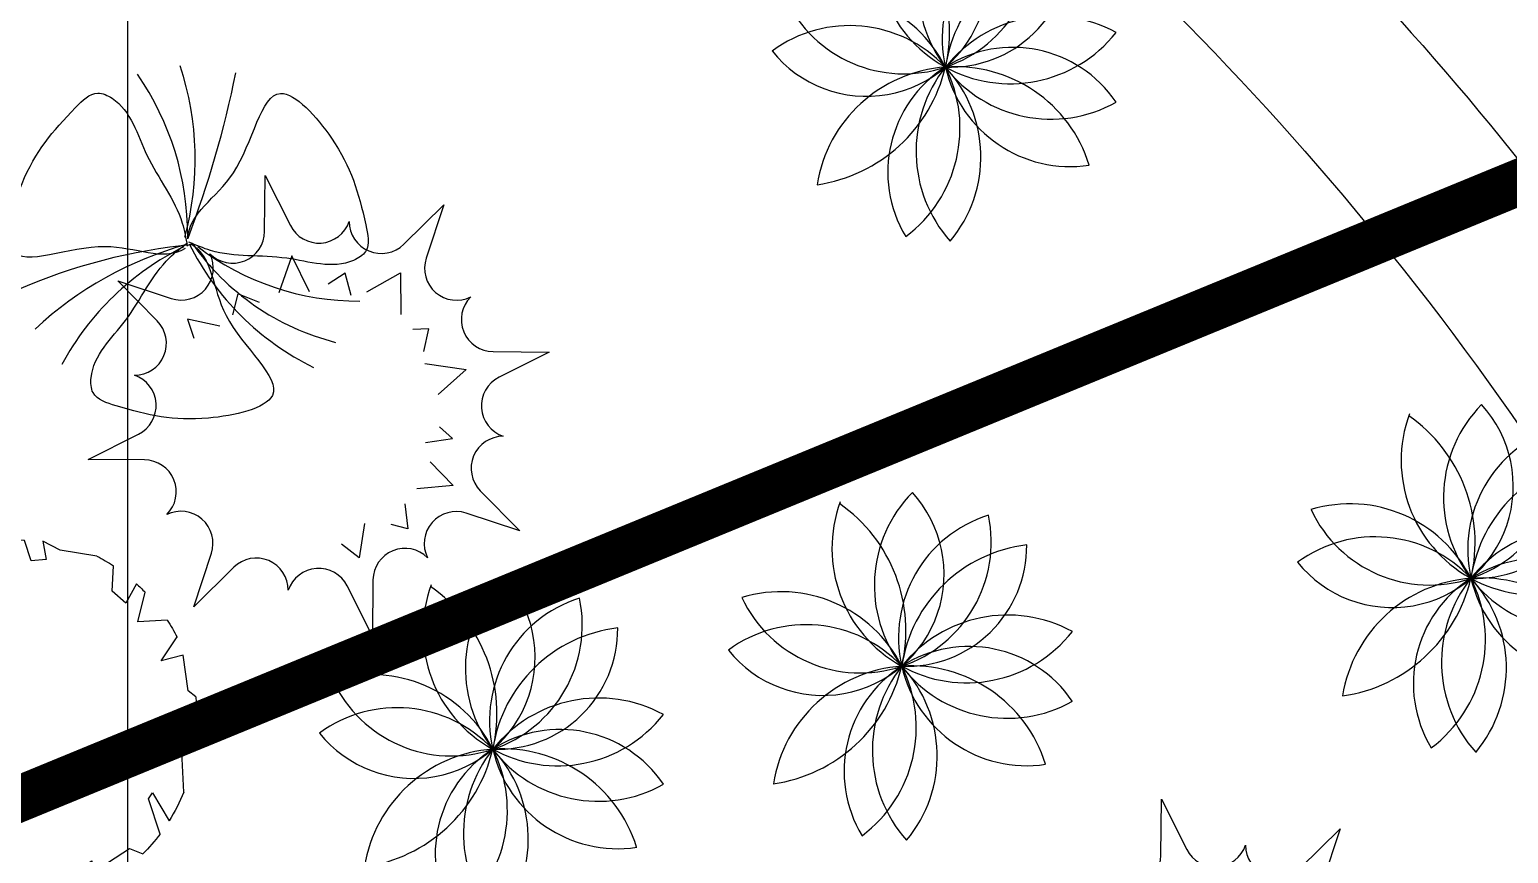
# Model space of a CAD drawing. Extents: x -809667 to 586099, y 3084146 to 3634412.
# Drawn here: x 381283.61 to 381289.22, y 3086185.77 to 3086188.89 of the extents above; entities that cross this region are included whole.
import ezdxf

# ---------------------------------------------------------------- set-up
doc = ezdxf.new("R2010")
doc.units = 0
doc.header["$LTSCALE"] = 0.5
doc.linetypes.add('CONTINOUS', pattern=[0])
doc.layers.get('0').update_dxf_attribs({"linetype": 'CONTINUOUS'})
for name, color, linetype in [('DIM-箱柜', 3, 'CONTINUOUS'), ('TREE', 3, 'CONTINUOUS'), ('WIRE-照明', 1, 'CONTINUOUS'), ('文字', 7, 'CONTINUOUS'), ('树', 3, 'CONTINUOUS')]:
    doc.layers.add(name, color=color, linetype=linetype)

# ---------------------------------------------------------------- blocks, each defined once
blk = doc.blocks.new('A$C46A015EA')
at = {"layer": '树', "color": 0, "linetype": 'Continuous'}
for centre, radius, start, end in [((1.328, 4.096), 1.969, 227.5644, 31.3305), ((0.798, 3.475), 1.995, 251.8163, 53.749), ((3.771, 4.188), 2.005, 153.4396, 313.5861), ((4.101, 3.626), 1.85, 126.1691, 303.0486), ((2.09, 4.411), 1.899, 199.3601, 10.491), ((4.644, 2.796), 2.077, 109.3184, 262.8778), ((0.796, 2.582), 1.783, 359.791, 92.4715), ((2.814, 4.682), 2.119, 188.6399, 263.6226), ((0.762, 1.899), 1.939, 297.0245, 103.8489), ((1.257, 1.36), 1.796, 310.7789, 134.4149), ((3.957, 1.204), 1.944, 51.9802, 218.2571), ((3.546, 0.815), 2.009, 38.8778, 198.6816), ((2.13, 0.326), 2.294, 10.2667, 147.1518)]:
    blk.add_arc(centre, radius, start, end, dxfattribs=at)
blk = doc.blocks.new('红枫')
at = {"color": 0}
blk.add_lwpolyline([(1297, -1371), (924, -1143, 0.665495), (552, -1412, 0.665495), (98, -1485), (-4, -1910), (-107, -1485, 0.665495), (-561, -1412, 0.665495), (-933, -1143), (-1306, -1371), (-1078, -998, 0.665495), (-1348, -625, 0.665495), (-1420, -172), (-1845, -69), (-1420, 34, 0.665495), (-1348, 487, 0.665495), (-1078, 859), (-1306, 1233), (-933, 1005, 0.665495), (-561, 1274, 0.665495), (-107, 1347), (-4, 1772), (98, 1347, 0.665495), (552, 1274, 0.665495), (924, 1005), (1297, 1233), (1069, 859, 0.665495), (1339, 487, 0.665495), (1411, 34), (1836, -69), (1411, -172, 0.665495), (1339, -625, 0.665495), (1069, -998)], format="xyb", close=True, dxfattribs=at)
blk.add_lwpolyline([(1297, -1371), (924, -1143, 0.665495), (552, -1412, 0.665495), (98, -1485), (-4, -1910), (-107, -1485, 0.665495), (-561, -1412, 0.665495), (-933, -1143), (-1306, -1371), (-1078, -998, 0.665495), (-1348, -625, 0.665495), (-1420, -172), (-1845, -69), (-1420, 34, 0.665495), (-1348, 487, 0.665495), (-1078, 859), (-1306, 1233), (-933, 1005, 0.665495), (-561, 1274, 0.665495), (-107, 1347), (-4, 1772), (98, 1347, 0.665495), (552, 1274, 0.665495), (924, 1005), (1297, 1233), (1069, 859, 0.665495), (1339, 487, 0.665495), (1411, 34), (1836, -69), (1411, -172, 0.665495), (1339, -625, 0.665495), (1069, -998)], format="xyb", close=True, dxfattribs=at)
for points in [[(-137, 808), (-20, 1111), (120, 855)], [(-231, 823), (-394, 901), (-417, 777)], [(462, 676), (478, 886), (369, 808)], [(618, 676), (836, 808), (797, 528)], [(-783, 497), (-869, 784), (-550, 714)], [(-783, 372), (-962, 364), (-908, 217)], [(891, 411), (1085, 388), (1023, 271)], [(-885, 61), (-1188, -9), (-931, -172)], [(968, 69), (1218, -32), (1085, -141)], [(-892, -336), (-994, -484), (-846, -561)], [(-783, -678), (-892, -911), (-737, -896)]]:
    blk.add_lwpolyline(points, dxfattribs=at)
blk = doc.blocks.new('白玉兰')
at = {"color": 0}
for centre, radius, start, end in [((-1261, 1665), 2054, 309.3934, 347.1655), ((-713, 1844), 1941, 291.8214, 332.6346), ((-478, 2077), 2115, 283.2993, 320.8528), ((-4729, -6984), 8429, 56.1879, 65.279), ((-1148, -2037), 2310, 61.625, 95.1491), ((-559, -2135), 2214, 76.7033, 111.4018), ((4371, -556), 4392, 172.1708, 190.6677), ((2827, 107), 2821, 182.2544, 209.8868), ((2146, 475), 2185, 193.3063, 228.4107)]:
    blk.add_arc(centre, radius, start, end, dxfattribs=at)
for points in [[(-33, 16), (-233, 73), (-342, 562), (-1254, 922), (-425, 1375), (-33, 1392), (376, 1386), (477, 1091), (236, 716), (185, 277), (29, 67), (-7, 18)], [(8, 31), (155, 177), (635, 34), (1395, 653), (1385, -291), (1209, -641), (1004, -995), (697, -939), (487, -546), (129, -287), (22, -49), (-3, 7)], [(36, -22), (99, -220), (-250, -580), (-51, -1540), (-885, -1095), (-1114, -777), (-1334, -432), (-1142, -186), (-697, -181), (-301, 17), (-41, 2), (21, -1)]]:
    blk.add_open_spline(points, degree=3, knots=[0, 0, 0, 0, 621.989778, 1340.944545, 1869.007736, 2592.427455, 2798.699245, 2915.827596, 3435.261502, 4029.77129, 4212.300518, 4212.300518, 4212.300518, 4212.300518], dxfattribs=at)
blk = doc.blocks.new('*E54')
at = {"layer": 'TREE', "color": 0}
blk.add_ellipse((-2.37, 3.565), major_axis=(2.696, 1.394), ratio=1, start_param=0.518575, end_param=0.519414, dxfattribs=at)
blk = doc.blocks.new('A$C4C586FE1')
at = {"layer": 'TREE', "color": 0}
for p, q in [((1294, 2743), (1193, 2819)), ((1418, 2836), (1389, 2617)), ((1787, 2660), (1418, 2836)), ((1100, 2801), (873, 2660)), ((1261, 2599), (1294, 2743)), ((873, 2660), (885, 2449)), ((1389, 2617), (1261, 2599)), ((1875, 2686), (1787, 2660)), ((2108, 2532), (1875, 2686)), ((570, 2555), (514, 2441)), ((785, 2557), (585, 2566)), ((842, 2436), (785, 2557)), ((2261, 2516), (2108, 2532)), ((2273, 2551), (2261, 2516)), ((2411, 2297), (2336, 2500)), ((514, 2441), (288, 2276)), ((885, 2449), (842, 2436)), ((288, 2276), (288, 2250)), ((288, 2250), (484, 2157)), ((2434, 2275), (2411, 2297)), ((2565, 2086), (2434, 2275)), ((330, 2136), (208, 2079)), ((422, 2031), (330, 2136)), ((484, 2157), (422, 2031)), ((208, 2079), (171, 1878)), ((2577, 1905), (2565, 2086)), ((2688, 2051), (2577, 1905)), ((171, 1878), (16, 1628)), ((2666, 1735), (2772, 1843)), ((2724, 1646), (2666, 1735)), ((2799, 1744), (2724, 1646)), ((2788, 1244), (2821, 1629)), ((6, 1547), (198, 1550)), ((198, 1550), (173, 1443)), ((173, 1443), (0, 1425)), ((0, 1425), (27, 1279)), ((27, 1279), (67, 1102)), ((2632, 1202), (2788, 1244)), ((2635, 1086), (2632, 1202)), ((67, 988), (67, 1102)), ((2775, 1105), (2635, 1086)), ((2702, 978), (2775, 1105)), ((67, 988), (157, 906)), ((157, 906), (291, 931)), ((291, 931), (335, 852)), ((2643, 702), (2702, 978)), ((335, 852), (122, 842)), ((123, 841), (320, 727)), ((320, 727), (414, 564)), ((414, 564), (369, 464)), ((2275, 501), (2371, 599)), ((2371, 599), (2563, 580)), ((2419, 413), (2275, 501)), ((513, 326), (783, 402)), ((827, 368), (610, 253)), ((783, 402), (827, 368)), ((2130, 415), (2352, 350)), ((2132, 192), (2130, 415)), ((1826, 254), (2000, 124)), ((1859, 85), (1826, 254)), ((1176, 133), (821, 132)), ((1176, 133), (1302, 10)), ((1302, 10), (1413, 132)), ((1413, 132), (1432, 0)), ((1540, 5), (1587, 59)), ((1587, 59), (1859, 85))]:
    blk.add_line(p, q, dxfattribs=at)
at = {"layer": 'TREE', "color": 0, "extrusion": (0, 0, -1)}
for major_axis, start_param, end_param in [((1003, 1003), -1.011805, -0.945114), ((1003, 1003), -1.426629, -1.413216), ((1003, 1003), -0.139248, -0.081961), ((839, 1144), 0.475418, 0.633835), ((1003, 1003), 0.553886, 0.636541), ((1003, 1003), 4.017991, 4.075425), ((1003, 1003), 1.314933, 1.417635), ((839, 1143), 3.200433, 3.340883), ((1003, 1003), 1.573401, 1.638153), ((839, 1144), 2.942836, 3.115157), ((1003, 1003), 1.829101, 1.934165), ((1003, 1003), 2.270337, 2.346427)]:
    blk.add_ellipse((1418, 1418), major_axis=major_axis, ratio=1, start_param=start_param, end_param=end_param, dxfattribs=at)
at = {"layer": 'TREE', "color": 0, "linetype": 'Continuous'}
for start_param, end_param in [(0.01341, 3.155003), (3.155003, 6.296595)]:
    blk.add_ellipse((1466, 1447), major_axis=(19.2, 19.2), ratio=1, start_param=start_param, end_param=end_param, dxfattribs=at)
at = {"layer": 'TREE', "color": 8, "linetype": 'CONTINOUS', "extrusion": (0, 0, -1), "xscale": 467.4085850556439, "yscale": 467.4085850556439, "zscale": -467.4085850556439, "rotation": 278.9250190116231}
blk.add_blockref('*E54', (-2893, 66), dxfattribs=at)
blk = doc.blocks.new('23424')
at = {"layer": '文字', "color": 8, "linetype": 'Continuous'}
for points, knots in [([(382034.0209, 3087717.1087), (382034.5045, 3087716.6238), (382036.8378, 3087713.8833), (382038.3336, 3087709.0526), (382036.6108, 3087706.8479), (382036.3673, 3087706.2816)], [6.300286, 6.300286, 6.300286, 6.300286, 8.300034, 16.526304, 17.285813, 17.285813, 17.285813, 17.285813]), ([(382033.2922, 3087716.9737), (382033.3951, 3087716.8827), (382033.4789, 3087716.8018), (382034.1031, 3087716.1808), (382034.6063, 3087715.5788), (382035.6579, 3087713.9802), (382036.1679, 3087712.9295), (382036.7562, 3087711.0348), (382036.8968, 3087710.1896), (382036.8712, 3087709.1862), (382036.8481, 3087708.9483), (382036.7718, 3087708.5228), (382036.7224, 3087708.3324), (382036.6219, 3087708.0458), (382036.5796, 3087707.9427), (382036.4874, 3087707.7489), (382036.438, 3087707.6578), (382036.3567, 3087707.5258), (382036.3257, 3087707.4788), (382036.2464, 3087707.3563), (382036.1999, 3087707.2828), (382036.0541, 3087707.0309), (382035.9452, 3087706.8187), (382035.8161, 3087706.5186)], [5.892072, 5.892072, 5.892072, 5.892072, 6.250682, 6.250682, 8.593283, 8.593283, 11.652469, 11.652469, 14.135035, 14.135035, 14.94719, 14.94719, 15.665817, 15.665817, 16.092298, 16.092298, 16.49786, 16.49786, 16.70257, 16.70257, 16.90728, 16.90728, 17.285813, 17.285813, 17.285813, 17.285813])]:
    blk.add_open_spline(points, degree=3, knots=knots, dxfattribs=at)
for name, p, xscale, yscale, zscale, rotation in [('A$C46A015EA', (382032.1066, 3087717.1423), 0.2560000000000001, 0.2560000000000001, 0.2560000000000001, 268.002463306846), ('白玉兰', (382029.8648, 3087715.7905), 0.0004880798049271111, 0.0004880798049271111, 0.04880798235096967, 283.1089006423777), ('红枫', (382030.3989, 3087715.1802), 0.0004876369982957843, 0.0004876369982957843, 0.04876370063039211, 283.1089006423777), ('A$C46A015EA', (382034.0999, 3087715.2029), 0.2560000000000001, 0.2560000000000001, 0.2560000000000001, 268.002463306846), ('A$C46A015EA', (382031.9409, 3087714.8695), 0.2560000000000001, 0.2560000000000001, 0.2560000000000001, 268.002463306846), ('A$C4C586FE1', (382029.9391, 3087713.3018), 0.0004999999999999998, 0.0004999999999999998, 0.0004999999999999998, 92.80541082498242), ('A$C46A015EA', (382030.3898, 3087714.5547), 0.2560000000000001, 0.2560000000000001, 0.2560000000000001, 268.002463306846), ('红枫', (382033.7987, 3087712.8135), 0.0004876369982957843, 0.0004876369982957843, 0.04876370063039211, 283.1089006423777)]:
    blk.add_blockref(name, p, dxfattribs=dict(at, xscale=xscale, yscale=yscale, zscale=zscale, rotation=rotation))

msp = doc.modelspace()

# ---------------------------------------------------------------- linework, layer by layer
at = {"layer": 'DIM-箱柜', "linetype": 'Continuous'}
msp.add_line((381283.9836, 3086181.9283), (381283.9836, 3086199.2502), dxfattribs=at)
at = {"layer": 'WIRE-照明', "linetype": 'Continuous', "const_width": 0.175}
msp.add_lwpolyline([(381271.9343, 3086181.1898), (381294.568, 3086190.4982)], dxfattribs=at)

# ---------------------------------------------------------------- block references
at = {"layer": '文字', "color": 8, "linetype": 'Continuous'}
msp.add_blockref('23424', (-745.6581, -1527.7076), dxfattribs=at)

doc.saveas('drawing.dxf')
